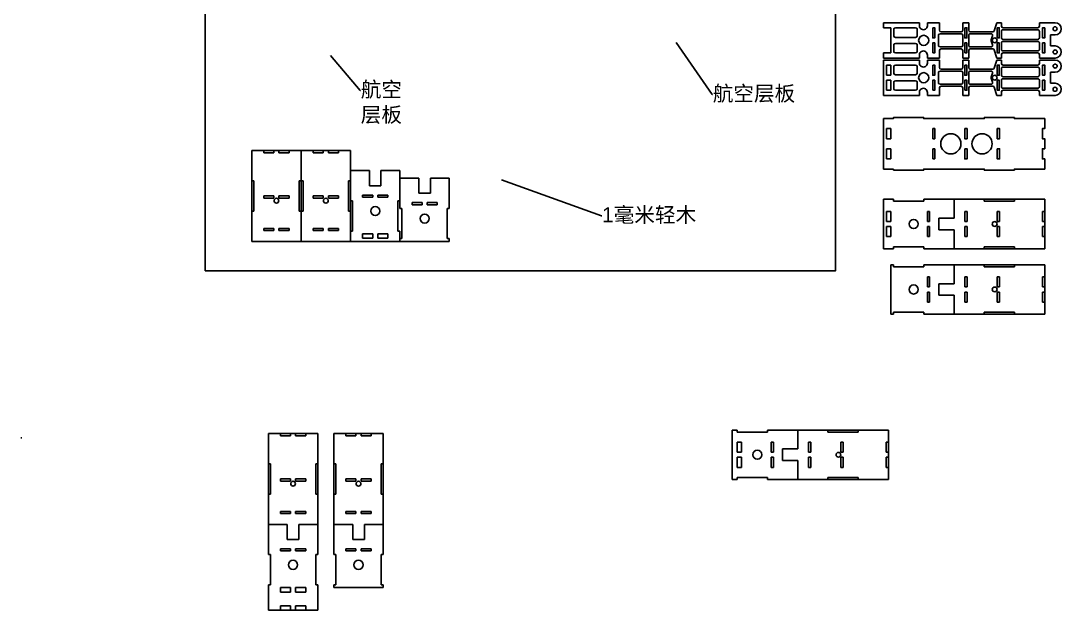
# Model space of a CAD drawing. Header units: millimetres. Extents: x 0 to 1901, y -171 to 1071.
# Drawn here: x 0 to 1032, y -171 to 413 of the extents above; entities that cross this region are included whole.
import ezdxf
from ezdxf import colors
from ezdxf.entities.mleader import LeaderData, LeaderLine
from ezdxf.math import Vec2, Vec3

# ---------------------------------------------------------------- set-up
doc = ezdxf.new("R2010")
doc.units = ezdxf.units.MM
doc.styles.get("Standard").update_dxf_attribs({"font": 'arial.ttf'})

msp = doc.modelspace()

# ---------------------------------------------------------------- linework, layer by layer
for p, q in [((891.4, 411.4), (855.7, 411.4)), ((855.7, 411.4), (855.7, 406.4)), ((855.7, 406.4), (855.7, 406.4)), ((855.7, 406.4), (863.1, 406.4)), ((863.1, 406.4), (863.1, 381.4)), ((855.7, 381.4), (855.7, 376.4)), ((855.7, 381.4), (863.1, 381.4)), ((891.4, 376.4), (855.7, 376.4)), ((891.4, 374.4), (855.7, 374.4)), ((855.7, 369.4), (855.7, 374.4)), ((855.7, 369.3), (855.7, 344.4)), ((858.7, 369.4), (863.1, 369.4)), ((858.7, 369.4), (858.7, 359.4)), ((863.1, 359.4), (863.1, 369.4)), ((858.7, 359.4), (863.1, 359.4)), ((858.7, 354.4), (863.1, 354.4)), ((858.7, 354.4), (858.7, 344.4)), ((863.1, 354.4), (863.1, 344.4)), ((855.7, 344.4), (855.7, 344.4)), ((855.7, 339.4), (855.7, 344.4)), ((858.7, 344.4), (863.1, 344.4)), ((891.4, 339.4), (855.7, 339.4)), ((855.7, 316.4), (860.7, 316.4)), ((855.7, 316.4), (855.7, 266.4)), ((858.7, 306.4), (863.1, 306.4)), ((858.7, 306.4), (858.7, 296.4)), ((863.1, 306.4), (863.1, 296.4)), ((904.6, 306.4), (906.8, 306.4)), ((904.6, 306.4), (904.6, 296.4)), ((906.8, 306.4), (906.8, 296.4)), ((858.7, 296.4), (863.1, 296.4)), ((904.6, 296.4), (906.8, 296.4)), ((229.1, 194.7), (229.1, 284.6)), ((229.1, 284.6), (278.1, 284.6)), ((241.1, 282.4), (241.1, 284.6)), ((241.1, 282.4), (251.1, 282.4)), ((251.1, 282.4), (251.1, 284.6)), ((256.1, 282.4), (256.1, 284.6)), ((256.1, 282.4), (256.1, 284.6)), ((266.1, 282.4), (256.1, 282.4)), ((266.1, 282.4), (266.1, 284.6)), ((266.1, 282.4), (266.1, 284.6)), ((278.1, 194.7), (278.1, 284.6)), ((278.1, 194.7), (278.1, 284.6)), ((278.1, 284.6), (327.1, 284.6)), ((290.1, 282.4), (290.1, 284.6)), ((290.1, 282.4), (300.1, 282.4)), ((300.1, 282.4), (300.1, 284.6)), ((305.1, 282.4), (305.1, 284.6)), ((305.1, 282.4), (305.1, 284.6)), ((315.1, 282.4), (305.1, 282.4)), ((315.1, 282.4), (315.1, 284.6)), ((315.1, 282.4), (315.1, 284.6)), ((327.1, 194.7), (327.1, 284.6)), ((327.1, 249.8), (327.1, 279.8)), ((858.7, 286.4), (863.1, 286.4)), ((858.7, 286.4), (858.7, 276.4)), ((863.1, 276.4), (863.1, 286.4)), ((904.6, 286.4), (906.8, 286.4)), ((904.6, 286.4), (904.6, 276.4)), ((906.8, 286.4), (906.8, 276.4)), ((858.7, 276.4), (863.1, 276.4)), ((904.6, 276.4), (906.8, 276.4)), ((327.1, 234.8), (327.1, 264.8)), ((327.1, 234.8), (327.1, 264.8)), ((327.1, 264.8), (345.8, 264.8)), ((345.8, 264.8), (345.8, 249.7)), ((357.3, 249.7), (357.3, 264.8)), ((357.3, 264.8), (376.1, 264.8)), ((376.1, 234.8), (376.1, 264.8)), ((865.7, 266.4), (855.7, 266.4)), ((865.7, 266.4), (865.7, 265.4)), ((231.1, 254.6), (229.1, 254.6)), ((231.1, 224.6), (231.1, 254.6)), ((276.1, 224.6), (276.1, 254.6)), ((276.1, 254.6), (278.1, 254.6)), ((280.1, 254.6), (278.1, 254.6)), ((280.1, 224.6), (280.1, 254.6)), ((325.1, 224.6), (325.1, 254.6)), ((325.1, 254.6), (327.1, 254.6)), ((345.8, 249.7), (351.6, 249.7)), ((351.6, 249.7), (357.3, 249.7)), ((376.1, 227.4), (376.1, 257.4)), ((376.1, 257.4), (394.8, 257.4)), ((394.8, 257.4), (394.8, 242.3)), ((406.3, 242.3), (406.3, 257.4)), ((406.3, 257.4), (425.1, 257.4)), ((425.1, 227.4), (425.1, 257.4)), ((241.1, 239.8), (251.1, 239.8)), ((241.1, 237.5), (241.1, 239.8)), ((241.1, 237.5), (251.1, 237.5)), ((251.1, 237.5), (251.1, 239.8)), ((256.1, 237.5), (256.1, 239.8)), ((256.1, 237.5), (256.1, 239.8)), ((256.1, 239.8), (266.1, 239.8)), ((256.1, 237.5), (266.1, 237.5)), ((266.1, 237.5), (266.1, 239.8)), ((290.1, 239.8), (300.1, 239.8)), ((290.1, 237.5), (290.1, 239.8)), ((290.1, 237.5), (300.1, 237.5)), ((300.1, 237.5), (300.1, 239.8)), ((305.1, 237.5), (305.1, 239.8)), ((305.1, 237.5), (305.1, 239.8)), ((305.1, 239.8), (315.1, 239.8)), ((305.1, 237.5), (315.1, 237.5)), ((315.1, 237.5), (315.1, 239.8)), ((339.1, 240.6), (339.1, 238.4)), ((349.1, 240.6), (339.1, 240.6)), ((339.1, 238.4), (349.1, 238.4)), ((349.1, 240.6), (349.1, 238.4)), ((354.1, 240.6), (354.1, 238.4)), ((354.1, 240.6), (364.1, 240.6)), ((354.1, 238.4), (364.1, 238.4)), ((364.1, 240.6), (364.1, 238.4)), ((394.8, 242.3), (400.6, 242.3)), ((400.6, 242.3), (406.3, 242.3)), ((327.1, 234.8), (329.1, 234.8)), ((329.1, 204.8), (329.1, 234.8)), ((374.1, 204.8), (374.1, 234.8)), ((376.1, 234.8), (374.1, 234.8)), ((376.1, 227.4), (378.1, 227.4)), ((378.1, 197.4), (378.1, 227.4)), ((388.1, 233.2), (388.1, 231)), ((398.1, 233.2), (388.1, 233.2)), ((388.1, 231), (398.1, 231)), ((398.1, 233.2), (398.1, 231)), ((403.1, 233.2), (403.1, 231)), ((403.1, 233.2), (413.1, 233.2)), ((403.1, 231), (413.1, 231)), ((413.1, 233.2), (413.1, 231)), ((423.1, 197.4), (423.1, 227.4)), ((425.1, 227.4), (423.1, 227.4)), ((855.7, 236.4), (865.8, 236.4)), ((855.7, 236.4), (855.7, 187.4)), ((865.8, 236.4), (865.8, 234.4)), ((865.8, 234.4), (895.8, 234.4)), ((895.8, 236.4), (925.8, 236.4)), ((895.8, 236.4), (895.8, 234.4)), ((895.8, 236.4), (925.8, 236.4)), ((925.8, 236.4), (925.8, 217.6)), ((925.8, 236.4), (1015.7, 236.4)), ((955.7, 234.4), (955.7, 236.4)), ((955.7, 234.4), (985.7, 234.4)), ((985.7, 234.4), (985.7, 236.4)), ((1015.7, 236.4), (1015.7, 187.4)), ((231.1, 224.6), (229.1, 224.6)), ((276.1, 224.6), (278.1, 224.6)), ((280.1, 224.6), (278.1, 224.6)), ((325.1, 224.6), (327.1, 224.6)), ((858.7, 224.4), (863.1, 224.4)), ((858.7, 214.4), (858.7, 224.4)), ((863.1, 224.4), (863.1, 214.4)), ((901.6, 224.4), (899.4, 224.4)), ((899.4, 224.4), (899.4, 214.4)), ((901.6, 214.4), (901.6, 224.4)), ((925.8, 217.6), (910.7, 217.6)), ((910.7, 217.6), (910.7, 211.9)), ((936.5, 224.4), (936.5, 214.4)), ((936.5, 224.4), (938.7, 224.4)), ((938.7, 224.4), (938.7, 214.4)), ((968.6, 224.4), (968.6, 214.4)), ((968.6, 224.4), (970.9, 224.4)), ((970.9, 224.4), (970.9, 214.4)), ((1013.5, 224.4), (1015.7, 224.4)), ((1013.5, 224.4), (1013.5, 214.4)), ((241.1, 207.6), (251.1, 207.6)), ((241.1, 205.4), (241.1, 207.6)), ((251.1, 205.4), (251.1, 207.6)), ((256.1, 205.4), (256.1, 207.6)), ((256.1, 207.6), (266.1, 207.6)), ((266.1, 205.4), (266.1, 207.6)), ((266.1, 207.6), (266.1, 205.4)), ((266.1, 205.4), (266.1, 207.6)), ((290.1, 207.6), (300.1, 207.6)), ((290.1, 205.4), (290.1, 207.6)), ((300.1, 205.4), (300.1, 207.6)), ((305.1, 205.4), (305.1, 207.6)), ((305.1, 207.6), (315.1, 207.6)), ((315.1, 205.4), (315.1, 207.6)), ((315.1, 207.6), (315.1, 205.4)), ((315.1, 205.4), (315.1, 207.6)), ((863.1, 214.4), (858.7, 214.4)), ((858.7, 209.4), (863.1, 209.4)), ((858.7, 199.4), (858.7, 209.4)), ((863.1, 209.4), (863.1, 199.4)), ((901.6, 214.4), (899.4, 214.4)), ((901.6, 209.4), (899.4, 209.4)), ((899.4, 209.4), (899.4, 199.4)), ((901.6, 209.4), (901.6, 199.4)), ((910.7, 211.9), (910.7, 206.1)), ((936.5, 214.4), (938.7, 214.4)), ((936.5, 209.4), (938.7, 209.4)), ((936.5, 209.4), (936.5, 199.4)), ((938.7, 209.4), (938.7, 199.4)), ((968.6, 214.4), (970.9, 214.4)), ((968.6, 209.4), (970.9, 209.4)), ((968.6, 209.4), (970.9, 209.4)), ((968.6, 209.4), (968.6, 199.4)), ((970.9, 209.4), (970.9, 199.4)), ((1013.5, 214.4), (1015.7, 214.4)), ((1013.5, 209.4), (1015.7, 209.4)), ((1013.5, 209.4), (1015.7, 209.4)), ((1013.5, 199.4), (1013.5, 209.4)), ((241.1, 205.4), (251.1, 205.4)), ((256.1, 205.4), (266.1, 205.4)), ((290.1, 205.4), (300.1, 205.4)), ((305.1, 205.4), (315.1, 205.4)), ((327.1, 194.7), (327.1, 204.8)), ((327.1, 204.8), (329.1, 204.8)), ((339.1, 197.7), (339.1, 202.1)), ((339.1, 202.1), (349.1, 202.1)), ((349.1, 197.7), (339.1, 197.7)), ((349.1, 202.1), (349.1, 197.7)), ((354.1, 197.7), (354.1, 202.1)), ((354.1, 202.1), (364.1, 202.1)), ((364.1, 197.7), (354.1, 197.7)), ((364.1, 197.7), (364.1, 202.1)), ((376.1, 204.8), (374.1, 204.8)), ((376.1, 204.8), (376.1, 194.7)), ((376.1, 194.7), (376.1, 197.4)), ((376.1, 197.4), (378.1, 197.4)), ((425.1, 197.4), (423.1, 197.4)), ((425.1, 197.4), (425.1, 194.7)), ((858.7, 199.4), (863.1, 199.4)), ((901.6, 199.4), (899.4, 199.4)), ((910.7, 206.1), (925.8, 206.1)), ((925.8, 206.1), (925.8, 187.4)), ((936.5, 199.4), (938.7, 199.4)), ((938.7, 199.4), (936.5, 199.4)), ((936.5, 199.4), (938.7, 199.4)), ((968.6, 199.4), (970.9, 199.4)), ((1013.5, 199.4), (1015.7, 199.4)), ((1013.5, 199.4), (1015.7, 199.4)), ((229.1, 194.7), (259.3, 194.7)), ((259.3, 194.7), (278.1, 194.7)), ((278.1, 194.7), (308.3, 194.7)), ((308.3, 194.7), (327.1, 194.7)), ((327.1, 194.7), (376.1, 194.7)), ((376.1, 194.7), (425.1, 194.7)), ((865.8, 187.4), (855.7, 187.4)), ((865.8, 189.4), (895.8, 189.4)), ((865.8, 187.4), (865.8, 189.4)), ((895.8, 187.4), (895.8, 189.4)), ((895.8, 187.4), (925.8, 187.4)), ((925.8, 187.4), (1015.7, 187.4)), ((955.7, 189.4), (985.7, 189.4)), ((955.7, 189.4), (955.7, 187.4)), ((985.7, 189.4), (985.7, 187.4)), ((863.1, 171.5), (865.8, 171.5)), ((863.1, 171.5), (863.1, 122.5)), ((865.8, 171.5), (865.8, 169.5)), ((865.8, 169.5), (895.8, 169.5)), ((895.8, 171.5), (925.8, 171.5)), ((895.8, 171.5), (895.8, 169.5)), ((895.8, 171.5), (925.8, 171.5)), ((925.8, 171.5), (925.8, 152.7)), ((925.8, 171.5), (1015.7, 171.5)), ((955.7, 169.5), (955.7, 171.5)), ((955.7, 169.5), (985.7, 169.5)), ((985.7, 169.5), (985.7, 171.5)), ((1015.7, 171.5), (1015.7, 122.5)), ((901.6, 159.5), (899.4, 159.5)), ((899.4, 159.5), (899.4, 149.5)), ((901.6, 149.5), (901.6, 159.5)), ((936.5, 159.5), (936.5, 149.5)), ((936.5, 159.5), (938.7, 159.5)), ((938.7, 159.5), (938.7, 149.5)), ((968.6, 159.5), (968.6, 149.5)), ((968.6, 159.5), (970.9, 159.5)), ((970.9, 159.5), (970.9, 149.5)), ((1013.5, 159.5), (1015.7, 159.5)), ((1013.5, 159.5), (1013.5, 149.5)), ((901.6, 149.5), (899.4, 149.5)), ((925.8, 152.7), (910.7, 152.7)), ((910.7, 152.7), (910.7, 147)), ((910.7, 147), (910.7, 141.2)), ((936.5, 149.5), (938.7, 149.5)), ((968.6, 149.5), (970.9, 149.5)), ((1013.5, 149.5), (1015.7, 149.5)), ((901.6, 144.5), (899.4, 144.5)), ((899.4, 144.5), (899.4, 134.5)), ((901.6, 134.5), (899.4, 134.5)), ((901.6, 144.5), (901.6, 134.5)), ((910.7, 141.2), (925.8, 141.2)), ((925.8, 141.2), (925.8, 122.5)), ((936.5, 144.5), (938.7, 144.5)), ((936.5, 144.5), (936.5, 134.5)), ((936.5, 134.5), (938.7, 134.5)), ((938.7, 134.5), (936.5, 134.5)), ((936.5, 134.5), (938.7, 134.5)), ((938.7, 144.5), (938.7, 134.5)), ((968.6, 144.5), (970.9, 144.5)), ((968.6, 144.5), (970.9, 144.5)), ((968.6, 144.5), (968.6, 134.5)), ((968.6, 134.5), (970.9, 134.5)), ((970.9, 144.5), (970.9, 134.5)), ((1013.5, 144.5), (1015.7, 144.5)), ((1013.5, 144.5), (1015.7, 144.5)), ((1013.5, 134.5), (1013.5, 144.5)), ((1013.5, 134.5), (1015.7, 134.5)), ((1013.5, 134.5), (1015.7, 134.5)), ((865.8, 124.5), (895.8, 124.5)), ((865.8, 122.5), (865.8, 124.5)), ((895.8, 122.5), (895.8, 124.5)), ((955.7, 124.5), (985.7, 124.5)), ((955.7, 124.5), (955.7, 122.5)), ((985.7, 124.5), (985.7, 122.5)), ((865.8, 122.5), (863.1, 122.5)), ((895.8, 122.5), (925.8, 122.5)), ((925.8, 122.5), (1015.7, 122.5)), ((245.6, -85.8), (245.6, 4.2)), ((245.6, 4.2), (294.6, 4.2)), ((257.6, 2), (257.6, 4.2)), ((257.6, 2), (267.6, 2)), ((267.6, 2), (267.6, 4.2)), ((272.6, 2), (272.6, 4.2)), ((272.6, 2), (272.6, 4.2)), ((282.6, 2), (272.6, 2)), ((282.6, 2), (282.6, 4.2)), ((282.6, 2), (282.6, 4.2)), ((294.6, -85.8), (294.6, 4.2)), ((310.5, -85.8), (310.5, 4.2)), ((310.5, 4.2), (359.5, 4.2)), ((322.5, 2), (322.5, 4.2)), ((322.5, 2), (332.5, 2)), ((332.5, 2), (332.5, 4.2)), ((337.5, 2), (337.5, 4.2)), ((337.5, 2), (337.5, 4.2)), ((347.5, 2), (337.5, 2)), ((347.5, 2), (347.5, 4.2)), ((347.5, 2), (347.5, 4.2)), ((359.5, -85.8), (359.5, 4.2)), ((710.8, 7.7), (705.7, 7.7)), ((705.7, -41.3), (705.7, 7.7)), ((710.8, 7.7), (710.8, 5.7)), ((710.8, 5.7), (740.8, 5.7)), ((740.8, 7.7), (770.8, 7.7)), ((740.8, 7.7), (740.8, 5.7)), ((770.8, -11.1), (770.8, 7.7)), ((770.8, 7.7), (860.7, 7.7)), ((800.7, 5.7), (800.7, 7.7)), ((800.7, 5.7), (830.7, 5.7)), ((830.7, 5.7), (830.7, 7.7)), ((860.7, -41.3), (860.7, 7.7)), ((715.1, -4.3), (710.7, -4.3)), ((710.7, -14.3), (710.7, -4.3)), ((715.1, -14.3), (715.1, -4.3)), ((746.6, -4.3), (744.4, -4.3)), ((744.4, -14.3), (744.4, -4.3)), ((746.6, -14.3), (746.6, -4.3)), ((781.5, -4.3), (783.7, -4.3)), ((783.7, -4.3), (781.5, -4.3)), ((781.5, -4.3), (783.7, -4.3)), ((781.5, -14.3), (781.5, -4.3)), ((783.7, -14.3), (783.7, -4.3)), ((813.6, -4.3), (815.9, -4.3)), ((813.6, -14.3), (813.6, -4.3)), ((815.9, -14.3), (815.9, -4.3)), ((858.5, -4.3), (860.7, -4.3)), ((858.5, -4.3), (860.7, -4.3)), ((858.5, -4.3), (858.5, -14.3)), ((715.1, -14.3), (710.7, -14.3)), ((715.1, -19.3), (710.7, -19.3)), ((710.7, -29.3), (710.7, -19.3)), ((715.1, -29.3), (715.1, -19.3)), ((746.6, -14.3), (744.4, -14.3)), ((746.6, -19.3), (744.4, -19.3)), ((744.4, -29.3), (744.4, -19.3)), ((746.6, -19.3), (746.6, -29.3)), ((755.7, -16.8), (755.7, -11.1)), ((755.7, -11.1), (770.8, -11.1)), ((755.7, -22.6), (755.7, -16.8)), ((781.5, -14.3), (783.7, -14.3)), ((781.5, -29.3), (781.5, -19.3)), ((781.5, -19.3), (783.7, -19.3)), ((783.7, -29.3), (783.7, -19.3)), ((813.6, -14.3), (815.9, -14.3)), ((813.6, -14.3), (815.9, -14.3)), ((813.6, -29.3), (813.6, -19.3)), ((813.6, -19.3), (815.9, -19.3)), ((815.9, -29.3), (815.9, -19.3)), ((858.5, -14.3), (860.7, -14.3)), ((858.5, -14.3), (860.7, -14.3)), ((858.5, -19.3), (860.7, -19.3)), ((858.5, -29.3), (858.5, -19.3)), ((247.6, -25.8), (245.6, -25.8)), ((247.6, -55.8), (247.6, -25.8)), ((292.6, -55.8), (292.6, -25.8)), ((292.6, -25.8), (294.6, -25.8)), ((312.5, -25.8), (310.5, -25.8)), ((312.5, -55.8), (312.5, -25.8)), ((357.5, -55.8), (357.5, -25.8)), ((357.5, -25.8), (359.5, -25.8)), ((715.1, -29.3), (710.7, -29.3)), ((746.6, -29.3), (744.4, -29.3)), ((770.8, -22.6), (755.7, -22.6)), ((770.8, -41.3), (770.8, -22.6)), ((781.5, -29.3), (783.7, -29.3)), ((813.6, -29.3), (815.9, -29.3)), ((858.5, -29.3), (860.7, -29.3)), ((257.6, -40.6), (267.6, -40.6)), ((257.6, -42.9), (257.6, -40.6)), ((267.6, -42.9), (267.6, -40.6)), ((272.6, -42.9), (272.6, -40.6)), ((272.6, -42.9), (272.6, -40.6)), ((272.6, -40.6), (282.6, -40.6)), ((282.6, -42.9), (282.6, -40.6)), ((322.5, -40.6), (332.5, -40.6)), ((322.5, -42.9), (322.5, -40.6)), ((332.5, -42.9), (332.5, -40.6)), ((337.5, -42.9), (337.5, -40.6)), ((337.5, -42.9), (337.5, -40.6)), ((337.5, -40.6), (347.5, -40.6)), ((347.5, -42.9), (347.5, -40.6)), ((710.8, -39.3), (740.8, -39.3)), ((710.8, -41.3), (710.8, -39.3)), ((740.8, -41.3), (740.8, -39.3)), ((800.7, -39.3), (830.7, -39.3)), ((800.7, -39.3), (800.7, -41.3)), ((830.7, -39.3), (830.7, -41.3)), ((257.6, -42.9), (267.6, -42.9)), ((272.6, -42.9), (282.6, -42.9)), ((322.5, -42.9), (332.5, -42.9)), ((337.5, -42.9), (347.5, -42.9)), ((705.7, -41.3), (710.8, -41.3)), ((740.8, -41.3), (770.8, -41.3)), ((740.8, -41.3), (770.8, -41.3)), ((770.8, -41.3), (860.7, -41.3)), ((247.6, -55.8), (245.6, -55.8)), ((292.6, -55.8), (294.6, -55.8)), ((312.5, -55.8), (310.5, -55.8)), ((357.5, -55.8), (359.5, -55.8)), ((257.6, -72.9), (267.6, -72.9)), ((257.6, -75.1), (257.6, -72.9)), ((257.6, -75.1), (267.6, -75.1)), ((267.6, -75.1), (267.6, -72.9)), ((272.6, -75.1), (272.6, -72.9)), ((272.6, -72.9), (282.6, -72.9)), ((272.6, -75.1), (282.6, -75.1)), ((282.6, -75.1), (282.6, -72.9)), ((282.6, -72.9), (282.6, -75.1)), ((282.6, -75.1), (282.6, -72.9)), ((322.5, -72.9), (332.5, -72.9)), ((322.5, -75.1), (322.5, -72.9)), ((322.5, -75.1), (332.5, -75.1)), ((332.5, -75.1), (332.5, -72.9)), ((337.5, -75.1), (337.5, -72.9)), ((337.5, -72.9), (347.5, -72.9)), ((337.5, -75.1), (347.5, -75.1)), ((347.5, -75.1), (347.5, -72.9)), ((347.5, -72.9), (347.5, -75.1)), ((347.5, -75.1), (347.5, -72.9)), ((245.6, -115.8), (245.6, -85.8)), ((245.6, -115.8), (245.6, -85.8)), ((245.6, -85.8), (264.4, -85.8)), ((264.4, -85.8), (264.4, -100.9)), ((275.9, -100.9), (275.9, -85.8)), ((275.9, -85.8), (294.6, -85.8)), ((294.6, -115.8), (294.6, -85.8)), ((310.5, -115.8), (310.5, -85.8)), ((310.5, -115.8), (310.5, -85.8)), ((310.5, -85.8), (329.3, -85.8)), ((329.3, -85.8), (329.3, -100.9)), ((340.8, -100.9), (340.8, -85.8)), ((340.8, -85.8), (359.5, -85.8)), ((359.5, -115.8), (359.5, -85.8)), ((264.4, -100.9), (270.1, -100.9)), ((270.1, -100.9), (275.9, -100.9)), ((329.3, -100.9), (335, -100.9)), ((335, -100.9), (340.8, -100.9)), ((257.6, -109.9), (257.6, -112.1)), ((267.6, -109.9), (257.6, -109.9)), ((257.6, -112.1), (267.6, -112.1)), ((267.6, -109.9), (267.6, -112.1)), ((272.6, -109.9), (272.6, -112.1)), ((272.6, -109.9), (282.6, -109.9)), ((272.6, -112.1), (282.6, -112.1)), ((282.6, -109.9), (282.6, -112.1)), ((322.5, -109.9), (322.5, -112.1)), ((332.5, -109.9), (322.5, -109.9)), ((322.5, -112.1), (332.5, -112.1)), ((332.5, -109.9), (332.5, -112.1)), ((337.5, -109.9), (337.5, -112.1)), ((337.5, -109.9), (347.5, -109.9)), ((337.5, -112.1), (347.5, -112.1)), ((347.5, -109.9), (347.5, -112.1)), ((245.6, -115.8), (247.6, -115.8)), ((247.6, -145.8), (247.6, -115.8)), ((292.6, -145.8), (292.6, -115.8)), ((294.6, -115.8), (292.6, -115.8)), ((310.5, -115.8), (312.5, -115.8)), ((312.5, -145.8), (312.5, -115.8)), ((357.5, -145.8), (357.5, -115.8)), ((359.5, -115.8), (357.5, -115.8)), ((245.6, -170.8), (245.6, -145.8)), ((245.6, -145.8), (247.6, -145.8)), ((257.6, -152.9), (257.6, -148.5)), ((257.6, -148.5), (267.6, -148.5)), ((267.6, -152.9), (257.6, -152.9)), ((267.6, -148.5), (267.6, -152.9)), ((272.6, -152.9), (272.6, -148.5)), ((272.6, -148.5), (282.6, -148.5)), ((282.6, -152.9), (272.6, -152.9)), ((282.6, -152.9), (282.6, -148.5)), ((294.6, -145.8), (292.6, -145.8)), ((294.6, -145.8), (294.6, -170.8)), ((310.5, -148.5), (310.5, -145.8)), ((310.5, -145.8), (312.5, -145.8)), ((310.5, -148.5), (359.5, -148.5)), ((359.5, -145.8), (357.5, -145.8)), ((359.5, -145.8), (359.5, -148.5)), ((294.6, -170.8), (245.6, -170.8)), ((257.6, -166.4), (257.6, -170.8)), ((257.6, -166.4), (267.6, -166.4)), ((267.6, -166.4), (267.6, -170.8)), ((272.6, -166.4), (272.6, -170.8)), ((272.6, -166.4), (282.6, -166.4)), ((282.6, -166.4), (282.6, -170.8))]:
    msp.add_line(p, q)
at = {"color": 0}
for p, q in [((881.4, 411.4), (881.4, 411.4)), ((891.4, 408.4), (891.4, 411.4)), ((911.4, 411.4), (899.4, 411.4)), ((899.4, 411.4), (899.4, 408.4)), ((911.4, 403.9), (911.4, 411.4)), ((940.4, 411.4), (934.4, 411.4)), ((934.4, 411.4), (934.4, 403.9)), ((940.4, 403.9), (940.4, 411.4)), ((968.4, 411.4), (965.7, 403.4)), ((972.9, 411.4), (968.4, 411.4)), ((972.9, 407.9), (972.9, 411.4)), ((1009, 406.4), (974.4, 406.4)), ((1026.1, 411.4), (1010.5, 411.4)), ((1010.5, 411.4), (1010.5, 407.9)), ((910.4, 398.9), (910.4, 388.9)), ((932.9, 400.4), (911.9, 400.4)), ((932.9, 402.4), (912.9, 402.4)), ((934.4, 388.9), (934.4, 398.9)), ((964.3, 402.4), (941.9, 402.4)), ((1021.6, 388.4), (1021.6, 399.4)), ((1021.6, 399.4), (1026.1, 399.4)), ((911.4, 376.4), (911.4, 383.9)), ((911.9, 387.4), (932.9, 387.4)), ((912.9, 385.4), (932.9, 385.4)), ((934.4, 383.9), (934.4, 376.4)), ((940.4, 376.4), (940.4, 383.9)), ((941.9, 385.4), (964.3, 385.4)), ((965.7, 384.4), (968.4, 376.4)), ((1026.1, 388.4), (1021.6, 388.4)), ((881.4, 376.4), (881.4, 376.4)), ((881.4, 374.4), (881.4, 374.4)), ((891.4, 379.4), (891.4, 376.4)), ((891.4, 371.4), (891.4, 374.4)), ((899.4, 376.4), (899.4, 379.4)), ((911.4, 376.4), (899.4, 376.4)), ((911.4, 374.4), (899.4, 374.4)), ((899.4, 374.4), (899.4, 371.4)), ((911.4, 374.4), (911.4, 366.9)), ((934.4, 376.4), (940.4, 376.4)), ((934.4, 366.9), (934.4, 374.4)), ((934.4, 374.4), (940.4, 374.4)), ((940.4, 374.4), (940.4, 366.9)), ((965.7, 366.5), (968.4, 374.4)), ((968.4, 376.4), (972.9, 376.4)), ((968.4, 374.4), (972.9, 374.4)), ((972.9, 376.4), (972.9, 379.9)), ((972.9, 374.4), (972.9, 370.9)), ((974.4, 381.4), (1009, 381.4)), ((1010.5, 379.9), (1010.5, 376.4)), ((1010.5, 376.4), (1026.1, 376.4)), ((1010.5, 370.9), (1010.5, 374.4)), ((1010.5, 374.4), (1026.1, 374.4)), ((910.4, 351.9), (910.4, 361.9)), ((911.9, 363.4), (932.9, 363.4)), ((912.9, 365.4), (932.9, 365.4)), ((934.4, 361.9), (934.4, 351.9)), ((941.9, 365.4), (964.3, 365.4)), ((974.4, 369.4), (1009, 369.4)), ((1026.1, 362.4), (1021.6, 362.4)), ((1021.6, 362.4), (1021.6, 351.4)), ((1021.6, 351.4), (1026.1, 351.4)), ((891.4, 342.4), (891.4, 339.4)), ((899.4, 339.4), (899.4, 342.4)), ((911.4, 346.9), (911.4, 339.4)), ((932.9, 350.4), (911.9, 350.4)), ((932.9, 348.4), (912.9, 348.4)), ((934.4, 339.4), (934.4, 346.9)), ((940.4, 346.9), (940.4, 339.4)), ((964.3, 348.4), (941.9, 348.4)), ((968.4, 339.4), (965.7, 347.4)), ((972.9, 342.9), (972.9, 339.4)), ((1009, 344.4), (974.4, 344.4)), ((1010.5, 339.4), (1010.5, 342.9)), ((881.4, 339.4), (881.4, 339.4)), ((911.4, 339.4), (899.4, 339.4)), ((940.4, 339.4), (934.4, 339.4)), ((972.9, 339.4), (968.4, 339.4)), ((1026.1, 339.4), (1010.5, 339.4))]:
    msp.add_line(p, q, dxfattribs=at)
msp.add_lwpolyline([(182.9, 892.3), (808.2, 892.3), (808.2, 165.5), (182.9, 165.5)], close=True)
for points in [[(866.1, 404.9), (866.1, 398.4)], [(887.7, 406.4), (867.6, 406.4)], [(889.2, 398.4), (889.2, 404.9)], [(867.6, 396.9), (887.7, 396.9)], [(866.1, 382.9), (866.1, 389.4)], [(867.6, 390.9), (887.7, 390.9)], [(889.2, 389.4), (889.2, 382.9)], [(887.7, 381.4), (867.6, 381.4)], [(866.1, 367.9), (866.1, 361.4)], [(887.7, 369.4), (867.6, 369.4)], [(889.2, 361.4), (889.2, 367.9)], [(866.1, 345.9), (866.1, 352.4)], [(867.6, 359.9), (887.7, 359.9)], [(867.6, 353.9), (887.7, 353.9)], [(889.2, 352.4), (889.2, 345.9)], [(887.7, 344.4), (867.6, 344.4)], [(860.7, 316.4), (860.7, 316.4), (865.7, 316.4), (865.7, 317.4), (895.7, 317.4), (895.7, 316.4), (955.7, 316.4), (955.7, 317.4), (985.7, 317.4), (985.7, 316.4), (1015.7, 316.4), (1015.7, 306.4), (1013.5, 306.4), (1013.5, 296.4), (1015.7, 296.4), (1015.7, 286.4), (1013.5, 286.4), (1013.5, 276.4), (1015.7, 276.4), (1015.7, 266.4), (985.7, 266.4), (985.7, 265.4), (955.7, 265.4), (955.7, 266.4), (908.7, 266.4), (908.7, 266.4), (902.7, 266.4), (902.7, 266.4), (895.7, 266.4), (895.7, 265.4), (865.7, 265.4)]]:
    msp.add_lwpolyline(points, dxfattribs=at)
for points in [[(904.6, 406.4), (906.6, 406.4), (906.6, 396.4), (904.6, 396.4)], [(936.5, 406.4), (938.5, 406.4), (938.5, 396.4), (936.5, 396.4)], [(968.6, 406.4), (970.6, 406.4), (970.6, 396.4), (968.6, 396.4)], [(1015.7, 406.4), (1015.7, 396.4), (1013.7, 396.4), (1013.7, 406.4)], [(904.6, 381.4), (906.6, 381.4), (906.6, 391.4), (904.6, 391.4)], [(936.4, 381.4), (938.4, 381.4), (938.4, 391.4), (936.4, 391.4)], [(968.6, 381.4), (970.6, 381.4), (970.6, 391.4), (968.6, 391.4)], [(1015.7, 391.4), (1013.7, 391.4), (1013.7, 381.4), (1015.7, 381.4)], [(904.6, 369.4), (906.6, 369.4), (906.6, 359.4), (904.6, 359.4)], [(936.4, 369.4), (938.4, 369.4), (938.4, 359.4), (936.4, 359.4)], [(968.6, 369.4), (970.6, 369.4), (970.6, 359.4), (968.6, 359.4)], [(1015.7, 359.4), (1013.7, 359.4), (1013.7, 369.4), (1015.7, 369.4)], [(904.6, 344.4), (906.6, 344.4), (906.6, 354.4), (904.6, 354.4)], [(936.5, 344.4), (938.5, 344.4), (938.5, 354.4), (936.5, 354.4)], [(968.6, 344.4), (970.6, 344.4), (970.6, 354.4), (968.6, 354.4)], [(1015.7, 344.4), (1015.7, 354.4), (1013.7, 354.4), (1013.7, 344.4)], [(936.5, 306.4), (938.7, 306.4), (938.7, 296.4), (936.5, 296.4)], [(968.6, 306.4), (970.9, 306.4), (970.9, 296.4), (968.6, 296.4)], [(936.5, 286.4), (938.7, 286.4), (938.7, 276.4), (936.5, 276.4)], [(968.6, 286.4), (970.9, 286.4), (970.9, 276.4), (968.6, 276.4)]]:
    msp.add_lwpolyline(points, close=True, dxfattribs=at)
for points in [[(972.9, 396.4), (972.9, 402.9, -0.414214), (974.4, 404.4), (1009, 404.4, -0.414214), (1010.5, 402.9), (1010.5, 396.4, -0.414214), (1009, 394.9), (974.4, 394.9, -0.414214)], [(964, 398.4, 0.514618), (962.6, 400.4), (941.9, 400.4, 0.414214), (940.4, 398.9), (940.4, 388.9, 0.414214), (941.9, 387.4), (962.6, 387.4, 0.514618), (964, 389.4), (962.6, 393.4, -0.166667), (962.6, 394.4)], [(1010.5, 391.4), (1010.5, 384.9, -0.414214), (1009, 383.4), (974.4, 383.4, -0.414214), (972.9, 384.9), (972.9, 391.4, -0.414214), (974.4, 392.9), (1009, 392.9, -0.414214)], [(964, 352.4, -0.514618), (962.6, 350.4), (941.9, 350.4, -0.414214), (940.4, 351.9), (940.4, 361.9, -0.414214), (941.9, 363.4), (962.6, 363.4, -0.514618), (964, 361.5), (962.6, 357.4, 0.166667), (962.6, 356.5)], [(1010.5, 359.4), (1010.5, 365.9, 0.414214), (1009, 367.4), (974.4, 367.4, 0.414214), (972.9, 365.9), (972.9, 359.4, 0.414214), (974.4, 357.9), (1009, 357.9, 0.414214)], [(972.9, 354.4), (972.9, 347.9, 0.414214), (974.4, 346.4), (1009, 346.4, 0.414214), (1010.5, 347.9), (1010.5, 354.4, 0.414214), (1009, 355.9), (974.4, 355.9, 0.414214)]]:
    msp.add_lwpolyline(points, format="xyb", close=True, dxfattribs=at)
for centre, radius in [((1026, 405.4), 2), ((1026.1, 382.4), 2), ((1026.1, 368.4), 2), ((1026, 345.4), 2), ((253.6, 235), 2.35), ((302.6, 235), 2.35), ((351.6, 224.7), 4.5), ((400.6, 217.3), 4.5), ((885.7, 211.9), 4.5), ((966.1, 211.9), 2.35), ((885.7, 147), 4.5), ((966.1, 147), 2.35), ((730.7, -16.8), 4.5), ((811.1, -16.8), 2.35), ((270.1, -45.5), 2.35), ((335, -45.5), 2.35), ((270.1, -125.9), 4.5), ((335, -125.9), 4.5)]:
    msp.add_circle(centre, radius)
for centre, radius in [((895.7, 393.9), 5), ((966.1, 393.9), 2.35), ((895.7, 356.9), 5), ((966.1, 356.9), 2.35), ((922.6, 291.4), 10), ((953.6, 291.4), 10)]:
    msp.add_circle(centre, radius, dxfattribs=at)
for centre, start, end in [((867.6, 404.9), 90, 180), ((887.7, 404.9), 0, 90), ((867.6, 398.4), 180, 270), ((887.7, 398.4), 270, 0), ((867.6, 389.4), 90, 180), ((867.6, 382.9), 180, 270), ((887.7, 389.4), 0, 90), ((887.7, 382.9), 270, 0), ((867.6, 367.9), 90, 180), ((867.6, 361.4), 180, 270), ((887.7, 367.9), 0, 90), ((887.7, 361.4), 270, 0), ((867.6, 352.4), 90, 180), ((887.7, 352.4), 0, 90), ((867.6, 345.9), 180, 270), ((887.7, 345.9), 270, 0)]:
    msp.add_arc(centre, 1.5, start, end)
for centre, radius, start, end in [((895.4, 408.4), 4, 180, 0.9634), ((912.9, 403.9), 1.5, 180, 270), ((932.9, 403.9), 1.5, 270, 0), ((941.9, 403.9), 1.5, 180, 270), ((964.3, 403.9), 1.5, 270, 341.0754), ((974.4, 407.9), 1.5, 180, 270), ((1009, 407.9), 1.5, 270, 0), ((1026.1, 405.4), 6, 270, 90), ((911.9, 398.9), 1.5, 90, 180), ((932.9, 398.9), 1.5, 0, 90), ((895.4, 379.4), 4, 359.0366, 180), ((911.9, 388.9), 1.5, 180, 270), ((912.9, 383.9), 1.5, 90, 180), ((932.9, 388.9), 1.5, 270, 0), ((932.9, 383.9), 1.5, 0, 90), ((941.9, 383.9), 1.5, 90, 180), ((964.3, 383.9), 1.5, 18.9246, 90), ((1026.1, 382.4), 6, 270, 90), ((974.4, 379.9), 1.5, 90, 180), ((1009, 379.9), 1.5, 0, 90), ((1026.1, 368.4), 6, 270, 90), ((895.4, 371.4), 4, 180, 0.9634), ((911.9, 361.9), 1.5, 90, 180), ((912.9, 366.9), 1.5, 180, 270), ((932.9, 366.9), 1.5, 270, 0), ((932.9, 361.9), 1.5, 0, 90), ((941.9, 366.9), 1.5, 180, 270), ((964.3, 366.9), 1.5, 270, 341.0754), ((974.4, 370.9), 1.5, 180, 270), ((1009, 370.9), 1.5, 270, 0), ((911.9, 351.9), 1.5, 180, 270), ((932.9, 351.9), 1.5, 270, 0), ((1026.1, 345.4), 6, 270, 90), ((895.4, 342.4), 4, 359.0366, 180), ((912.9, 346.9), 1.5, 90, 180), ((932.9, 346.9), 1.5, 0, 90), ((941.9, 346.9), 1.5, 90, 180), ((964.3, 346.9), 1.5, 18.9246, 90), ((974.4, 342.9), 1.5, 90, 180), ((1009, 342.9), 1.5, 0, 90)]:
    msp.add_arc(centre, radius, start, end, dxfattribs=at)
msp.add_open_spline([(0, 0), (0.3, 0), (0.7, 0), (1, 0)], degree=3)

# ---------------------------------------------------------------- leaders
ml = msp.add_multileader_mtext('Standard')
ml.set_content('{\\fSimSun|b0|i0|c134|p2;航空层板}', color=256)
ml.set_leader_properties()
ml.build(insert=Vec2(0, 0))
ml.multileader.update_dxf_attribs({"text_right_attachment_type": 6, "dogleg_length": 0.36, "arrow_head_size": 0.18})
ctx = ml.context
ctx.base_point, ctx.char_height, ctx.arrow_head_size, ctx.landing_gap_size, ctx.plane_origin = Vec3(686.3, 340.2), 15, 0.18, 0.09, Vec3(650, 392)
ctx.right_attachment = 6
notes = []
notes.append((ctx, [(0, (1, 1, 0), (685.9, 340.2), (1, 0), 0.36, [(0, [(650, 392)], 0, [])])]))
ctx.mtext.insert, ctx.mtext.flow_direction = Vec3(686.4, 348.8), 5
ml = msp.add_multileader_mtext('Standard')
ml.set_content('{\\fSimSun|b0|i0|c134|p2;航空}\\P{\\fSimSun|b0|i0|c134|p2;层板}', color=256)
ml.set_leader_properties()
ml.build(insert=Vec2(0, 0))
ml.multileader.update_dxf_attribs({"text_right_attachment_type": 6, "dogleg_length": 0.36, "arrow_head_size": 0.18})
ctx = ml.context
ctx.base_point, ctx.char_height, ctx.arrow_head_size, ctx.landing_gap_size, ctx.plane_origin = Vec3(337.1, 344.2), 15, 0.18, 0.09, Vec3(307.1, 379)
ctx.right_attachment = 6
notes.append((ctx, [(0, (1, 1, 0), (336.7, 344.2), (1, 0), 0.36, [(0, [(307.1, 379)], 0, [])])]))
ctx.mtext.insert, ctx.mtext.flow_direction = Vec3(337.2, 352.8), 5
ml = msp.add_multileader_mtext('Standard')
ml.set_content('1{\\fSimSun|b0|i0|c134|p2;毫米轻木}', color=256)
ml.set_leader_properties()
ml.build(insert=Vec2(0, 0))
ml.multileader.update_dxf_attribs({"text_right_attachment_type": 6, "dogleg_length": 0.36, "arrow_head_size": 0.18})
ctx = ml.context
ctx.base_point, ctx.char_height, ctx.arrow_head_size, ctx.landing_gap_size, ctx.plane_origin = Vec3(576.4, 219.9), 15, 0.18, 0.09, Vec3(476.6, 255.8)
ctx.right_attachment = 6
notes.append((ctx, [(0, (1, 1, 0), (576, 219.9), (1, 0), 0.36, [(0, [(476.6, 255.8)], 0, [])])]))
ctx.mtext.insert, ctx.mtext.flow_direction = Vec3(576.5, 228.5), 5
for ctx, leaders in notes:
    for number, flags, end, landing, length, lines in leaders:
        leader = LeaderData()
        leader.index, (leader.has_last_leader_line, leader.has_dogleg_vector, leader.attachment_direction) = number, flags
        leader.last_leader_point, leader.dogleg_vector, leader.dogleg_length = Vec3(end), Vec3(landing), length
        for number, points, colour, breaks in lines:
            line = LeaderLine()
            line.index, line.vertices, line.color, line.breaks = number, Vec3.list(points), colors.encode_raw_color(colour), breaks
            leader.lines.append(line)
        ctx.leaders.append(leader)

doc.saveas('drawing.dxf')
